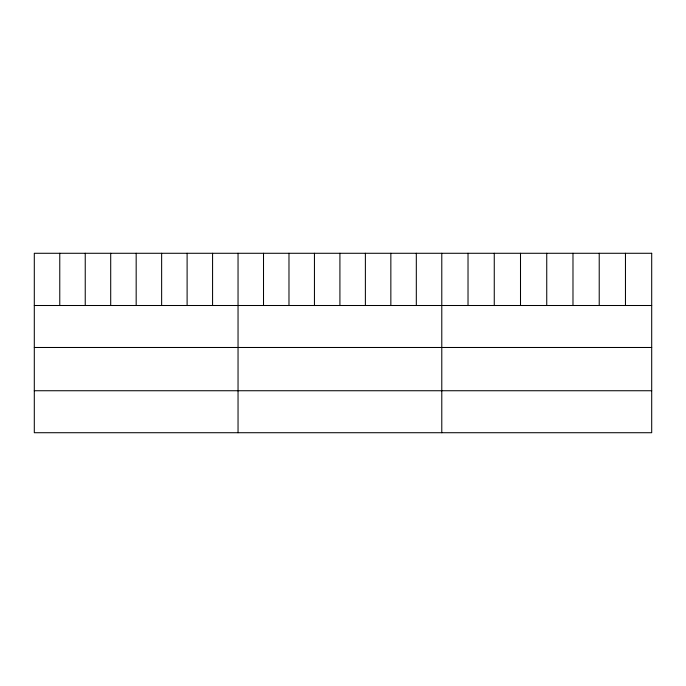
<?xml version="1.0" encoding="UTF-8"?>
<svg xmlns="http://www.w3.org/2000/svg" width="686" height="686" viewBox="0 0 686 686"><rect width="100%" height="100%" fill="white"/><g stroke="black" fill="none" stroke-linecap="round" stroke-linejoin="round"><path stroke-width="1.03" d="M34.3 305.502L651.7 305.502M34.3 347.485L651.7 347.485M34.3 390.737L651.7 390.737M625.461 253.28L625.461 305.502M599.221 253.28L599.221 305.502M572.982 253.28L572.982 305.502M546.742 253.28L546.742 305.502M520.503 253.28L520.503 305.502M494.263 253.28L494.263 305.502M468.023 253.28L468.023 305.502M441.784 253.28L441.784 432.72M416.316 253.28L416.316 305.502M390.849 253.28L390.849 305.502M365.381 253.28L365.381 305.502M339.913 253.28L339.913 305.502M314.445 253.28L314.445 305.502M288.978 253.28L288.978 305.502M263.51 253.28L263.51 305.502M238.042 253.28L238.042 432.72M212.574 253.28L212.574 305.502M187.107 253.28L187.107 305.502M161.639 253.28L161.639 305.502M136.171 253.28L136.171 305.502M110.703 253.28L110.703 305.502M85.236 253.28L85.236 305.502M59.768 253.28L59.768 305.502M651.7 253.28L34.3 253.28L34.3 432.72L651.7 432.72L651.7 253.28"/></g></svg>
